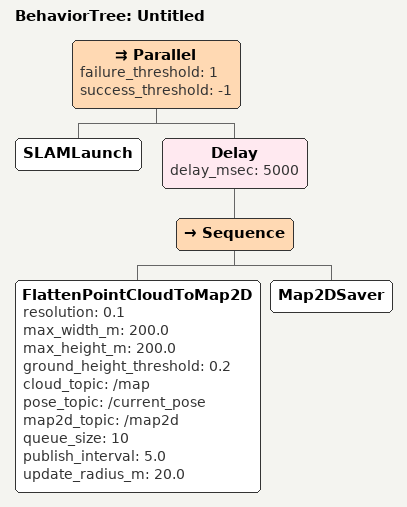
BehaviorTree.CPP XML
<?xml version="1.0" encoding="UTF-8"?>
<root BTCPP_format="3">
  <BehaviorTree ID="Untitled">
    <Parallel failure_threshold="1"
              success_threshold="-1">
      <SLAMLaunch/>
      <Delay delay_msec="5000">
        <Sequence>
          <FlattenPointCloudToMap2D resolution="0.1"
                                    max_width_m="200.0"
                                    max_height_m="200.0"
                                    ground_height_threshold="0.2"
                                    cloud_topic="/map"
                                    pose_topic="/current_pose"
                                    map2d_topic="/map2d"
                                    queue_size="10"
                                    publish_interval="5.0"
                                    update_radius_m="20.0"/>
          <Map2DSaver/>
        </Sequence>
      </Delay>
    </Parallel>
  </BehaviorTree>

</root>
